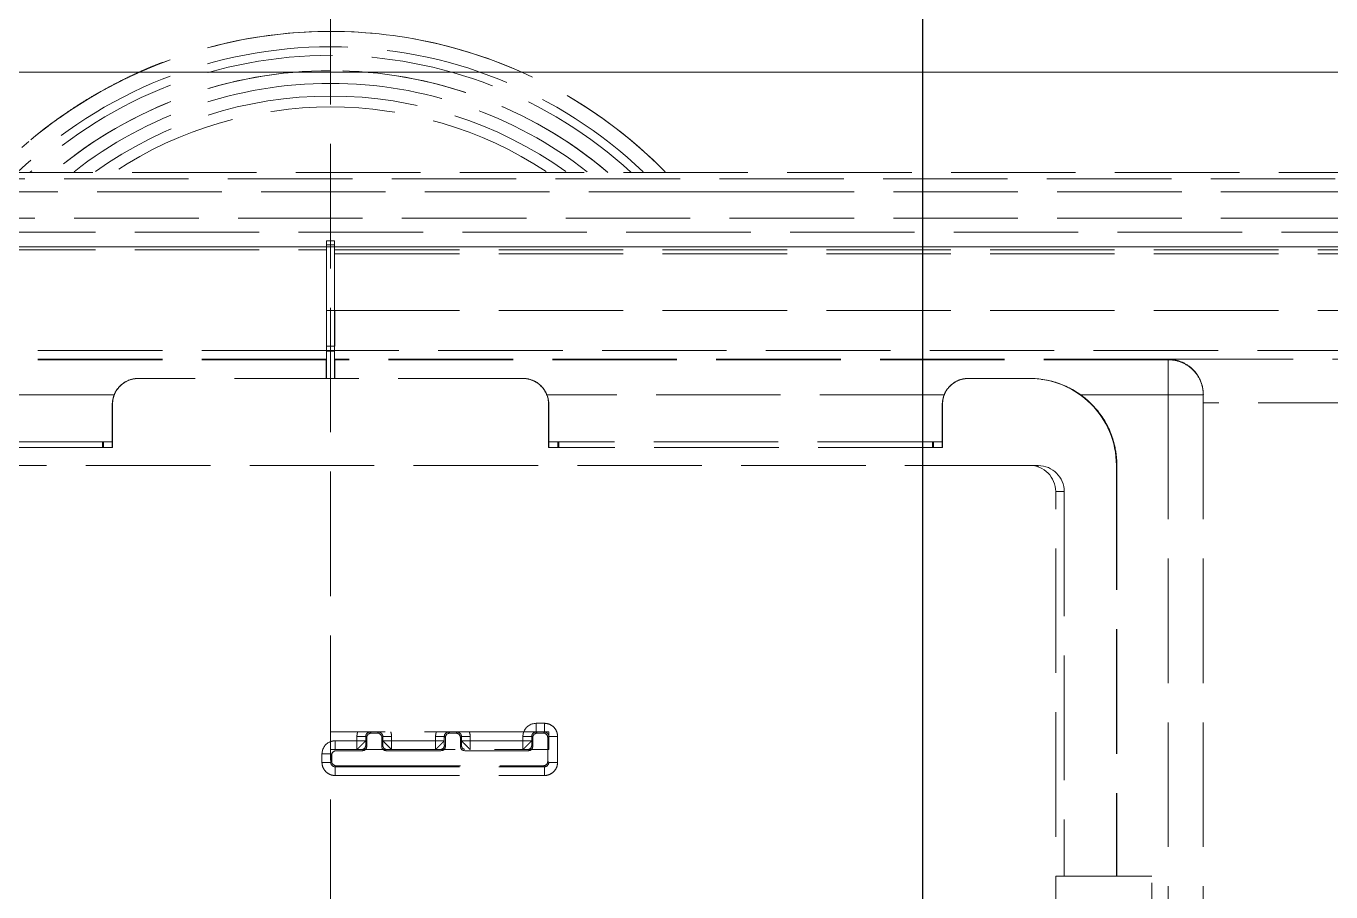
# Model space of a CAD drawing. Header units: inches. Extents: x 193287 to 241687, y 437648 to 550079.
# Drawn here: x 209508.9 to 209658.3, y 461973.3 to 462072.4 of the extents above; entities that cross this region are included whole.
import ezdxf

# ---------------------------------------------------------------- set-up
doc = ezdxf.new("R2010")
doc.units = ezdxf.units.IN
doc.header["$MEASUREMENT"] = 0
doc.linetypes.add('ACAD_ISO04W100', pattern=[30, 24, -3, 0, -3])
doc.linetypes.add('AM_DIN_F_W050', pattern=[6.25, 4.75, -1.5])
doc.layers.add('CQ Marble', color=6, linetype='Continuous', lineweight=0)
doc.layers.add('CQ plan and elev dimension', color=252, linetype='Continuous', lineweight=35)
for name, color, linetype in [('CQ SANITARY WARES', 212, 'Continuous'), ('Layer1', 1, 'Continuous'), ('SANITARY WARES', 212, 'Continuous'), ('xref grd floor$2$CQ Wall hatch_CHB', 8, 'Continuous')]:
    doc.layers.add(name, color=color, linetype=linetype)

# ---------------------------------------------------------------- blocks, each defined once
blk = doc.blocks.new('gf15 WC wall plan')
at = {"layer": 'xref grd floor$2$CQ Wall hatch_CHB', "extrusion": (-4.88522e-08, 5.98593e-09, 1)}
h = blk.add_hatch(dxfattribs=at)
h.set_pattern_fill('ANSI31,_O', color=8, scale=150)
h.set_pattern_definition([(45, (0, 0), (-13.25825215, 13.25825215), [])])
h.paths.add_polyline_path([(208393.9, 462405.25), (208293.89, 462405.25), (208293.82, 461427.18), (208243.82, 461427.18), (208243.89, 462405.25), (208043.9, 462405.25), (208043.91, 461327.18), (208193.82, 461327.18), (208193.82, 461277.18), (208393.91, 461277.21), (208393.91, 462077.21), (210693.91, 462077.23), (210693.79, 461299.11), (210893.79, 461299.11), (210893.91, 462077.23), (211093.61, 462077.23), (211093.61, 462277.23), (208393.91, 462277.21)])
blk = doc.blocks.new('gf15 marble')
at = {"layer": 'CQ Marble', "elevation": 0}
for points in [[(210683.79, 461299.11), (210683.79, 462067.11), (208403.79, 462067.11), (208403.79, 461267.11), (208293.77, 461267.11)], [(210663.79, 461299.11), (210663.79, 462047.11), (208423.79, 462047.11), (208423.79, 461247.11), (208293.77, 461247.11)]]:
    blk.add_lwpolyline(points, dxfattribs=at)
blk = doc.blocks.new('gf15 section line')
at = {"layer": 'Layer1', "linetype": 'ACAD_ISO04W100', "ltscale": 10}
blk.add_line((215468.08, 463774.77, 0), (215468.08, 459893.58, 0), dxfattribs=at)
blk = doc.blocks.new('tece profil_9300080 top')
at = {"layer": 'SANITARY WARES', "color": 8, "linetype": 'AM_DIN_F_W050', "lineweight": 0, "ltscale": 3}
for p, q in [((334710.82, 481333.01), (334710.82, 481147.49)), ((334519.35, 481310.98), (334902.29, 481310.98)), ((334519.35, 481310.98), (334902.29, 481310.98)), ((334519.35, 481310.98), (334902.29, 481310.98)), ((334900.82, 481310.28), (334520.82, 481310.28)), ((334754.62, 481308.78), (334667.02, 481308.78)), ((334755.02, 481308.78), (334754.62, 481308.78)), ((334766.62, 481308.78), (334755.02, 481308.78)), ((334767.02, 481308.78), (334766.62, 481308.78)), ((334901.99, 481308.78), (334767.02, 481308.78)), ((334901.99, 481305.78), (334519.66, 481305.78)), ((334519.66, 481304.16), (334901.99, 481304.16)), ((334710.35, 481303.17), (334710.35, 481302.7)), ((334710.35, 481303.17), (334711.29, 481303.17)), ((334711.29, 481303.17), (334711.29, 481302.7)), ((334519.66, 481302.16), (334710.32, 481302.16)), ((334710.35, 481302.7), (334710.35, 481295.2)), ((334711.29, 481302.7), (334710.35, 481302.7)), ((334711.29, 481302.7), (334711.29, 481295.2)), ((334711.32, 481302.16), (334901.99, 481302.16)), ((334711.32, 481301.7), (334901.58, 481301.7)), ((334710.35, 481295.2), (334710.35, 481291.13)), ((334711.29, 481295.2), (334710.35, 481295.2)), ((334711.29, 481295.2), (334711.29, 481291.13)), ((334711.32, 481295.2), (334711.29, 481295.2)), ((334711.32, 481291.13), (334711.32, 481295.2)), ((334711.32, 481295.2), (334901.58, 481295.2)), ((334710.35, 481291.13), (334711.29, 481291.13)), ((334711.28, 481291.13), (334711.29, 481290.63)), ((334710.32, 481290.63), (334515.49, 481290.63)), ((334710.32, 481289.63), (334614.93, 481289.63)), ((334710.32, 481289.56), (334614.93, 481289.56)), ((334710.32, 481287.43), (334710.32, 481289.56)), ((334710.35, 481290.63), (334711.29, 481290.63)), ((334711.29, 481290.56), (334710.35, 481290.56)), ((334710.35, 481290.56), (334710.35, 481290.17)), ((334710.35, 481290.17), (334710.35, 481289.56)), ((334710.35, 481289.56), (334710.35, 481287.43)), ((334711.29, 481290.56), (334711.29, 481290.17)), ((334711.29, 481290.17), (334711.29, 481289.56)), ((334711.29, 481289.56), (334711.29, 481287.43)), ((334906.15, 481290.63), (334711.32, 481290.63)), ((334806.71, 481289.63), (334711.32, 481289.63)), ((334806.71, 481289.56), (334711.32, 481289.56)), ((334711.32, 481287.43), (334711.32, 481289.56)), ((334806.76, 481289.63), (334806.71, 481289.63)), ((334806.76, 481289.62), (334806.71, 481289.56)), ((334806.71, 481285.56), (334806.71, 481289.56)), ((334806.76, 481289.62), (334906.26, 481289.62)), ((334732.82, 481287.43), (334688.82, 481287.43)), ((334688.82, 481287.43), (334688.82, 481287.42)), ((334732.82, 481287.42), (334688.82, 481287.42)), ((334732.82, 481287.42), (334732.82, 481287.43)), ((334790.82, 481287.43), (334783.82, 481287.43)), ((334783.82, 481287.43), (334783.82, 481287.42)), ((334790.82, 481287.42), (334783.82, 481287.42)), ((334790.82, 481287.43), (334790.82, 481287.42)), ((334686.08, 481285.56), (334640.56, 481285.56)), ((334781.08, 481285.56), (334735.56, 481285.56)), ((334806.71, 481285.56), (334796.61, 481285.56)), ((334810.71, 481285.56), (334806.71, 481285.56)), ((334806.71, 481285.56), (334806.71, 481180.09)), ((334810.71, 481285.56), (334810.71, 481180.09)), ((334685.84, 481284.47), (334685.87, 481284.47)), ((334685.87, 481284.47), (334685.87, 481279.53)), ((334735.77, 481284.47), (334735.77, 481279.53)), ((334735.77, 481284.47), (334735.81, 481284.47)), ((334780.84, 481284.47), (334780.87, 481284.47)), ((334780.87, 481284.47), (334780.87, 481279.53)), ((334906.26, 481284.62), (334810.72, 481284.62)), ((334685.87, 481279.53), (334640.77, 481279.53)), ((334685.82, 481280.17), (334640.82, 481280.17)), ((334684.72, 481280.17), (334684.72, 481279.53)), ((334684.82, 481280.17), (334684.82, 481279.53)), ((334780.87, 481279.53), (334735.77, 481279.53)), ((334780.82, 481280.17), (334735.82, 481280.17)), ((334736.82, 481279.53), (334736.82, 481280.17)), ((334736.93, 481280.17), (334736.93, 481279.53)), ((334779.72, 481280.17), (334779.72, 481279.53)), ((334779.82, 481280.17), (334779.82, 481279.53)), ((334790.82, 481277.47), (334630.82, 481277.47)), ((334790.95, 481277.46), (334791.82, 481277.46)), ((334791.82, 481277.46), (334791.82, 481277.28)), ((334800.77, 481277.47), (334800.77, 481230.47)), ((334800.82, 481277.47), (334800.77, 481277.47)), ((334800.82, 481277.47), (334800.82, 481230.47)), ((334793.82, 481197.47), (334793.82, 481274.47)), ((334794.8, 481274.47), (334793.82, 481274.47)), ((334794.8, 481274.47), (334794.8, 481230.47)), ((334735.3, 481247.96), (334734.34, 481247.96)), ((334734.34, 481247.96), (334734.34, 481246.97)), ((334735.3, 481247.96), (334735.3, 481246.97)), ((334710.82, 481246.97), (334710.82, 481244.97)), ((334735.82, 481246.97), (334710.82, 481246.97)), ((334713.84, 481246.46), (334714.84, 481246.46)), ((334713.84, 481246.46), (334713.84, 481245.96)), ((334714.84, 481246.46), (334714.84, 481245.96)), ((334714.96, 481246.33), (334714.84, 481246.46)), ((334714.96, 481246.33), (334714.96, 481245.33)), ((334715.46, 481246.83), (334715.34, 481246.96)), ((334716.18, 481246.83), (334715.46, 481246.83)), ((334716.18, 481246.83), (334716.3, 481246.96)), ((334716.68, 481246.33), (334716.8, 481246.46)), ((334716.68, 481245.33), (334716.68, 481246.33)), ((334717.8, 481246.46), (334716.8, 481246.46)), ((334716.8, 481245.96), (334716.8, 481246.46)), ((334717.8, 481245.96), (334717.8, 481246.46)), ((334722.84, 481246.46), (334723.84, 481246.46)), ((334722.84, 481246.46), (334722.84, 481245.96)), ((334723.84, 481246.46), (334723.84, 481245.96)), ((334723.96, 481246.33), (334723.84, 481246.46)), ((334723.96, 481246.33), (334723.96, 481245.33)), ((334724.46, 481246.83), (334724.34, 481246.96)), ((334725.18, 481246.83), (334724.46, 481246.83)), ((334725.18, 481246.83), (334725.3, 481246.96)), ((334725.68, 481246.33), (334725.8, 481246.46)), ((334725.68, 481245.33), (334725.68, 481246.33)), ((334725.8, 481245.96), (334725.8, 481246.46)), ((334726.8, 481246.46), (334725.8, 481246.46)), ((334726.8, 481245.96), (334726.8, 481246.46)), ((334732.84, 481246.46), (334733.84, 481246.46)), ((334732.84, 481246.46), (334732.84, 481245.96)), ((334733.84, 481246.46), (334733.84, 481245.96)), ((334733.96, 481246.33), (334733.84, 481246.46)), ((334733.96, 481246.33), (334733.96, 481245.33)), ((334734.46, 481246.83), (334734.34, 481246.96)), ((334735.18, 481246.83), (334734.46, 481246.83)), ((334735.18, 481246.83), (334735.3, 481246.96)), ((334735.68, 481246.33), (334735.8, 481246.46)), ((334735.68, 481243.61), (334735.68, 481246.33)), ((334735.82, 481244.97), (334735.82, 481246.97)), ((334736.8, 481246.46), (334735.82, 481246.46)), ((334736.8, 481243.49), (334736.8, 481246.46)), ((334710.82, 481244.97), (334735.82, 481244.97)), ((334713.84, 481245.96), (334711.34, 481245.96)), ((334711.34, 481245.96), (334711.34, 481244.97)), ((334714.46, 481244.83), (334711.46, 481244.83)), ((334713.84, 481245.96), (334713.84, 481244.97)), ((334713.84, 481245.96), (334714.84, 481245.96)), ((334714.85, 481245.45), (334714.96, 481245.33)), ((334716.79, 481245.45), (334716.68, 481245.33)), ((334717.8, 481245.96), (334716.8, 481245.96)), ((334723.46, 481244.83), (334717.18, 481244.83)), ((334722.84, 481245.96), (334717.8, 481245.96)), ((334717.8, 481245.96), (334717.8, 481244.97)), ((334722.84, 481245.96), (334722.84, 481244.97)), ((334722.84, 481245.96), (334723.84, 481245.96)), ((334723.85, 481245.45), (334723.96, 481245.33)), ((334725.79, 481245.45), (334725.68, 481245.33)), ((334726.8, 481245.96), (334725.8, 481245.96)), ((334733.46, 481244.83), (334726.18, 481244.83)), ((334732.84, 481245.96), (334726.8, 481245.96)), ((334726.8, 481245.96), (334726.8, 481244.97)), ((334732.84, 481245.96), (334733.84, 481245.96)), ((334732.84, 481245.96), (334732.84, 481244.97)), ((334733.85, 481245.45), (334733.96, 481245.33)), ((334709.84, 481244.46), (334710.84, 481244.46)), ((334709.84, 481244.46), (334709.84, 481243.49)), ((334709.84, 481243.49), (334710.84, 481243.49)), ((334710.84, 481244.46), (334710.84, 481243.49)), ((334710.96, 481244.33), (334710.84, 481244.46)), ((334710.96, 481243.61), (334710.84, 481243.49)), ((334710.96, 481244.33), (334710.96, 481243.61)), ((334735.68, 481243.61), (334735.8, 481243.49)), ((334736.8, 481243.49), (334735.8, 481243.49)), ((334711.46, 481243.11), (334711.34, 481242.99)), ((334711.34, 481242.99), (334735.3, 481242.99)), ((334711.34, 481241.99), (334711.34, 481242.99)), ((334711.34, 481241.99), (334735.3, 481241.99)), ((334711.46, 481243.11), (334735.18, 481243.11)), ((334735.18, 481243.11), (334735.3, 481242.99)), ((334735.3, 481241.99), (334735.3, 481242.99)), ((334804.82, 481230.47), (334793.82, 481230.47)), ((334804.82, 481215.47), (334804.82, 481230.47))]:
    blk.add_line(p, q, dxfattribs=at)
for centre, radius, start, end in [((334710.82, 481273.49), 53.65, 90, 131.179), ((334710.82, 481273.49), 53.65, 90, 114.5124), ((334710.82, 481273.49), 53.65, 76.3719, 90), ((334710.82, 481273.49), 53.65, 44.4709, 90), ((334710.82, 481273.49), 51.89, 90, 133.6103), ((334710.82, 481273.49), 51.89, 46.3905, 90), ((334710.82, 481273.49), 53.65, 44.4707, 76.3719), ((334710.82, 481273.49), 50.91, 90, 132.4734), ((334710.82, 481273.49), 50.91, 47.528, 90), ((334710.82, 481273.49), 49.15, 90, 130.2396), ((334710.82, 481273.49), 49.15, 90, 130.1089), ((334710.82, 481273.49), 49.15, 49.891, 90), ((334710.82, 481273.49), 49.15, 49.7582, 90), ((334710.82, 481273.49), 53.65, 114.5124, 135.5294), ((334710.82, 481273.49), 47.7, 90, 127.9914), ((334710.82, 481273.49), 53.65, 114.5141, 121.1335), ((334710.82, 481273.49), 47.7, 52.0086, 90), ((334710.43, 481274.13), 52.91, 121.1229, 122.7134), ((334710.82, 481273.49), 46.25, 90, 125.5873), ((334710.82, 481273.49), 46.25, 54.4124, 90), ((334710.82, 481273.49), 45, 56.7148, 123.2852), ((334732.82, 481284.47), 2.95, 0.0178, 90.0178), ((334790.82, 481277.47), 9.95, 0, 90), ((334790.82, 481277.47), 10, 0, 11.537), ((334790.82, 481274.47), 3, 0, 90), ((334791.82, 481274.47), 2.98, 0, 90), ((334734.34, 481246.46), 1.5, 89.9993, 159.7544), ((334715.34, 481246.46), 0.5, 89.9531, 180.0469), ((334716.3, 481246.46), 0.5, 359.9531, 90.0469), ((334724.34, 481246.46), 0.5, 89.9531, 180.0469), ((334725.3, 481246.46), 0.5, 359.9531, 90.0469), ((334734.34, 481246.46), 0.5, 89.9531, 180.0469), ((334735.3, 481246.45), 0.504, 71.4699, 89.9668), ((334735.3, 481246.46), 0.504, 0.0305, 18.0354), ((334711.34, 481244.46), 1.5, 110.2738, 180.001), ((334714.35, 481245.45), 0.5, 287.4482, 359.9777), ((334717.29, 481245.45), 0.5, 180.0223, 252.5518), ((334723.35, 481245.45), 0.5, 287.4482, 359.9777), ((334726.29, 481245.45), 0.5, 180.0223, 252.5518), ((334733.35, 481245.45), 0.5, 287.4482, 359.9777), ((334711.34, 481243.49), 0.5, 179.9532, 270.0468), ((334735.3, 481243.49), 0.5, 269.9532, 0.0468)]:
    blk.add_arc(centre, radius, start, end, dxfattribs=at)
for centre, major_axis, ratio, start_param, end_param in [((334710.36, 481291.13), (0, 0.5), 0.026186, 1.57077, 2.091385), ((334710.36, 481291.13), (0, 0.5), 0.026186, -4.191801, -3.150346), ((334686.08, 481279.47), (0, 15), 0.017455, 1.230933, 1.524014), ((334735.56, 481279.47), (0, 15), 0.017455, -1.524014, -1.230933), ((334781.08, 481279.47), (0, 15), 0.017455, 1.230933, 1.524014), ((334686.08, 481279.47), (0, 15), 0.017455, 1.524014, 1.56728), ((334735.56, 481279.47), (0, 15), 0.017455, -1.56728, -1.524014), ((334781.08, 481279.47), (0, 15), 0.017455, 1.524014, 1.56728), ((334715.46, 481246.33), (0.354, -0.354), 0.999695, 2.356347, 3.926839), ((334716.18, 481246.33), (0.354, 0.354), 0.999695, -0.785246, 0.785246), ((334724.46, 481246.33), (0.354, -0.354), 0.999695, 2.356347, 3.926839), ((334725.18, 481246.33), (0.354, 0.354), 0.999695, -0.785246, 0.785246), ((334734.46, 481246.33), (0.354, -0.354), 0.999695, 2.356347, 3.926839), ((334735.18, 481246.33), (0.354, 0.354), 0.999695, -0.785246, 0.785246), ((334711.46, 481244.33), (0.354, -0.354), 0.999695, 2.356347, 3.926839), ((334714.46, 481245.33), (0.354, -0.354), 0.999695, -0.785246, 0.785246), ((334717.18, 481245.33), (0.354, 0.354), 0.999695, 2.356347, 3.926839), ((334723.46, 481245.33), (0.354, -0.354), 0.999695, -0.785246, 0.785246), ((334726.18, 481245.33), (0.354, 0.354), 0.999695, 2.356347, 3.926839), ((334733.46, 481245.33), (0.354, -0.354), 0.999695, -0.785246, 0.785246), ((334711.46, 481243.61), (0.354, 0.354), 0.999695, 2.356347, 3.926839), ((334735.18, 481243.61), (0.354, -0.354), 0.999695, -0.785246, 0.785246)]:
    blk.add_ellipse(centre, major_axis=major_axis, ratio=ratio, start_param=start_param, end_param=end_param, dxfattribs=at)
for points, knots in [([(334683.08, 481319.42), (334683.55, 481319.7), (334684.45, 481320.22), (334685.66, 481320.89), (334686.76, 481321.45), (334687.74, 481321.93), (334688.62, 481322.34), (334689.4, 481322.69), (334690.1, 481322.98), (334690.72, 481323.24), (334691.2, 481323.43), (334691.51, 481323.55), (334691.61, 481323.59), (334691.5, 481323.54), (334691.21, 481323.43), (334690.77, 481323.26), (334690.2, 481323.03), (334689.52, 481322.74), (334688.95, 481322.49), (334688.63, 481322.34), (334688.56, 481322.31)], [0, 0, 0, 0, 0.057945, 0.115889, 0.173834, 0.231778, 0.289723, 0.347667, 0.405612, 0.463556, 0.521501, 0.579445, 0.63739, 0.695334, 0.753279, 0.811223, 0.869168, 0.927113, 0.985057, 1, 1, 1, 1]), ([(334681.84, 481318.64), (334681.47, 481318.4), (334680.7, 481317.9), (334679.64, 481317.16), (334678.72, 481316.49), (334678.02, 481315.95), (334677.5, 481315.55), (334677.2, 481315.3), (334677.11, 481315.23), (334677.24, 481315.33), (334677.6, 481315.62), (334678.15, 481316.05), (334678.9, 481316.62), (334679.82, 481317.29), (334680.86, 481318.01), (334681.98, 481318.74), (334682.71, 481319.2), (334683.08, 481319.42)], [0, 0, 0, 0, 0.062859, 0.129798, 0.196736, 0.263675, 0.330613, 0.397552, 0.464491, 0.531429, 0.598368, 0.665307, 0.732245, 0.799184, 0.866123, 0.933061, 1, 1, 1, 1]), ([(334810.71, 481285.56), (334810.71, 481286.08), (334810.5, 481287.14), (334809.61, 481288.46), (334808.28, 481289.36), (334807.23, 481289.56), (334806.71, 481289.56)], [0, 0, 0, 0, 0.250035, 0.500011, 0.749989, 1, 1, 1, 1]), ([(334806.76, 481289.62), (334807.21, 481289.61), (334808.14, 481289.44), (334809.42, 481288.68), (334810.45, 481287.36), (334810.72, 481286.19), (334810.72, 481285.57)], [0, 0, 0, 0, 0.21589, 0.444989, 0.702178, 1, 1, 1, 1]), ([(334688.82, 481287.43), (334688.42, 481287.43), (334687.62, 481287.27), (334686.64, 481286.59), (334685.99, 481285.62), (334685.84, 481284.85), (334685.84, 481284.47)], [0, 0, 0, 0, 0.260563, 0.511033, 0.754784, 1, 1, 1, 1]), ([(334688.82, 481287.42), (334688.44, 481287.42), (334687.66, 481287.27), (334686.69, 481286.61), (334686.02, 481285.64), (334685.87, 481284.86), (334685.87, 481284.47)], [0, 0, 0, 0, 0.250043, 0.500002, 0.74996, 1, 1, 1, 1]), ([(334735.81, 481284.47), (334735.8, 481284.85), (334735.65, 481285.62), (334735.01, 481286.59), (334734.02, 481287.27), (334733.22, 481287.43), (334732.82, 481287.43)], [0, 0, 0, 0, 0.245208, 0.488961, 0.739535, 1, 1, 1, 1]), ([(334783.82, 481287.43), (334783.42, 481287.43), (334782.62, 481287.27), (334781.64, 481286.59), (334780.99, 481285.62), (334780.84, 481284.85), (334780.84, 481284.47)], [0, 0, 0, 0, 0.260563, 0.511033, 0.754784, 1, 1, 1, 1]), ([(334783.82, 481287.42), (334783.44, 481287.42), (334782.66, 481287.27), (334781.69, 481286.61), (334781.02, 481285.64), (334780.87, 481284.86), (334780.87, 481284.47)], [0, 0, 0, 0, 0.250043, 0.500002, 0.74996, 1, 1, 1, 1]), ([(334800.62, 481279.47), (334800.39, 481280.6), (334799.54, 481282.76), (334797.26, 481285.35), (334794.25, 481287.04), (334791.97, 481287.43), (334790.82, 481287.43)], [0, 0, 0, 0, 0.252603, 0.500079, 0.747404, 1, 1, 1, 1]), ([(334736.8, 481246.46), (334736.8, 481246.65), (334736.73, 481247.05), (334736.39, 481247.55), (334735.89, 481247.88), (334735.5, 481247.96), (334735.3, 481247.96)], [0, 0, 0, 0, 0.250038, 0.49996, 0.749905, 1, 1, 1, 1]), ([(334714.84, 481245.96), (334714.84, 481245.94), (334714.77, 481245.9), (334714.69, 481245.8), (334714.54, 481245.66), (334714.37, 481245.49), (334714.2, 481245.32), (334714.06, 481245.18), (334713.97, 481245.09), (334713.91, 481245.03), (334713.87, 481244.99), (334713.84, 481244.97), (334713.83, 481244.96)], [0, 0, 0, 0, 0.040514, 0.137449, 0.287097, 0.463733, 0.645948, 0.808462, 0.873943, 0.928441, 0.972968, 1, 1, 1, 1]), ([(334714.84, 481245.96), (334714.84, 481245.9), (334714.84, 481245.78), (334714.84, 481245.64), (334714.84, 481245.55), (334714.84, 481245.5), (334714.85, 481245.47), (334714.84, 481245.45), (334714.85, 481245.45)], [0, 0, 0, 0, 0.358422, 0.677496, 0.806829, 0.907789, 0.974209, 1, 1, 1, 1]), ([(334716.8, 481245.96), (334716.8, 481245.9), (334716.8, 481245.78), (334716.8, 481245.64), (334716.8, 481245.55), (334716.8, 481245.5), (334716.79, 481245.47), (334716.8, 481245.45), (334716.79, 481245.45)], [0, 0, 0, 0, 0.358422, 0.677496, 0.806829, 0.907789, 0.974209, 1, 1, 1, 1]), ([(334717.81, 481244.96), (334717.8, 481244.97), (334717.77, 481244.99), (334717.73, 481245.03), (334717.67, 481245.09), (334717.58, 481245.18), (334717.44, 481245.32), (334717.27, 481245.49), (334717.1, 481245.66), (334716.96, 481245.8), (334716.87, 481245.9), (334716.8, 481245.94), (334716.8, 481245.96)], [0, 0, 0, 0, 0.027032, 0.071559, 0.126057, 0.191538, 0.354052, 0.536267, 0.712903, 0.862551, 0.959486, 1, 1, 1, 1]), ([(334723.84, 481245.96), (334723.84, 481245.97), (334723.76, 481245.86), (334723.7, 481245.82), (334723.54, 481245.65), (334723.38, 481245.49), (334723.2, 481245.32), (334723.06, 481245.18), (334722.96, 481245.09), (334722.91, 481245.03), (334722.88, 481244.99), (334722.86, 481244.97), (334722.86, 481244.96)], [0, 0, 0, 0, 0.036396, 0.141342, 0.290593, 0.470871, 0.654784, 0.819435, 0.887854, 0.941983, 0.978233, 1, 1, 1, 1]), ([(334723.84, 481245.96), (334723.84, 481245.9), (334723.84, 481245.78), (334723.84, 481245.64), (334723.84, 481245.55), (334723.84, 481245.5), (334723.85, 481245.47), (334723.84, 481245.45), (334723.85, 481245.45)], [0, 0, 0, 0, 0.358634, 0.677682, 0.806959, 0.907857, 0.974228, 1, 1, 1, 1]), ([(334725.8, 481245.96), (334725.8, 481245.9), (334725.8, 481245.78), (334725.8, 481245.64), (334725.8, 481245.55), (334725.8, 481245.5), (334725.79, 481245.47), (334725.8, 481245.45), (334725.79, 481245.45)], [0, 0, 0, 0, 0.358422, 0.677496, 0.806829, 0.907789, 0.974209, 1, 1, 1, 1]), ([(334726.81, 481244.96), (334726.8, 481244.97), (334726.77, 481244.99), (334726.73, 481245.03), (334726.67, 481245.09), (334726.58, 481245.18), (334726.44, 481245.32), (334726.27, 481245.49), (334726.1, 481245.66), (334725.96, 481245.8), (334725.87, 481245.9), (334725.8, 481245.94), (334725.8, 481245.96)], [0, 0, 0, 0, 0.027032, 0.071559, 0.126057, 0.191538, 0.354052, 0.536267, 0.712903, 0.862551, 0.959486, 1, 1, 1, 1]), ([(334733.84, 481245.96), (334733.84, 481245.97), (334733.76, 481245.86), (334733.7, 481245.82), (334733.54, 481245.65), (334733.38, 481245.49), (334733.2, 481245.32), (334733.06, 481245.18), (334732.96, 481245.09), (334732.91, 481245.03), (334732.88, 481244.99), (334732.86, 481244.97), (334732.86, 481244.96)], [0, 0, 0, 0, 0.036396, 0.141342, 0.290593, 0.470871, 0.654784, 0.819435, 0.887854, 0.941983, 0.978233, 1, 1, 1, 1]), ([(334733.84, 481245.96), (334733.84, 481245.9), (334733.84, 481245.78), (334733.84, 481245.64), (334733.84, 481245.55), (334733.84, 481245.5), (334733.85, 481245.47), (334733.84, 481245.45), (334733.85, 481245.45)], [0, 0, 0, 0, 0.358634, 0.677682, 0.806959, 0.907857, 0.974228, 1, 1, 1, 1]), ([(334709.84, 481243.49), (334709.84, 481243.3), (334709.92, 481242.9), (334710.25, 481242.4), (334710.75, 481242.07), (334711.14, 481241.99), (334711.34, 481241.99)], [0, 0, 0, 0, 0.250038, 0.49996, 0.749905, 1, 1, 1, 1]), ([(334735.3, 481241.99), (334735.5, 481241.99), (334735.89, 481242.07), (334736.39, 481242.4), (334736.73, 481242.9), (334736.8, 481243.3), (334736.8, 481243.49)], [0, 0, 0, 0, 0.250038, 0.49996, 0.749905, 1, 1, 1, 1])]:
    blk.add_open_spline(points, degree=3, knots=knots, dxfattribs=at)
for points in [[(334713.93, 481246.98), (334713.87, 481246.81), (334713.84, 481246.63), (334713.84, 481246.46)], [(334717.8, 481246.46), (334717.8, 481246.63), (334717.77, 481246.81), (334717.71, 481246.98)], [(334722.93, 481246.98), (334722.87, 481246.81), (334722.84, 481246.63), (334722.84, 481246.46)], [(334726.8, 481246.46), (334726.8, 481246.63), (334726.77, 481246.81), (334726.71, 481246.98)], [(334732.93, 481246.98), (334732.87, 481246.81), (334732.84, 481246.63), (334732.84, 481246.46)], [(334735.66, 481246.81), (334735.6, 481246.87), (334735.53, 481246.91), (334735.46, 481246.93)], [(334735.78, 481246.61), (334735.75, 481246.69), (334735.71, 481246.76), (334735.66, 481246.81)], [(334711.34, 481245.96), (334711.16, 481245.96), (334710.98, 481245.93), (334710.82, 481245.86)]]:
    blk.add_open_spline(points, degree=3, dxfattribs=at)

msp = doc.modelspace()

# ---------------------------------------------------------------- block references
msp.add_blockref('gf15 marble', (0, 0))
at = {"layer": 'CQ plan and elev dimension'}
for name, p in [('gf15 section line', (-5856.535, -1061.241, -0.001)), ('gf15 WC wall plan', (0, 0))]:
    msp.add_blockref(name, p, dxfattribs=at)
at = {"layer": 'CQ SANITARY WARES'}
msp.add_blockref('tece profil_9300080 top', (-125167.034, -19255.381, -0.001), dxfattribs=at)

doc.saveas('drawing.dxf')
